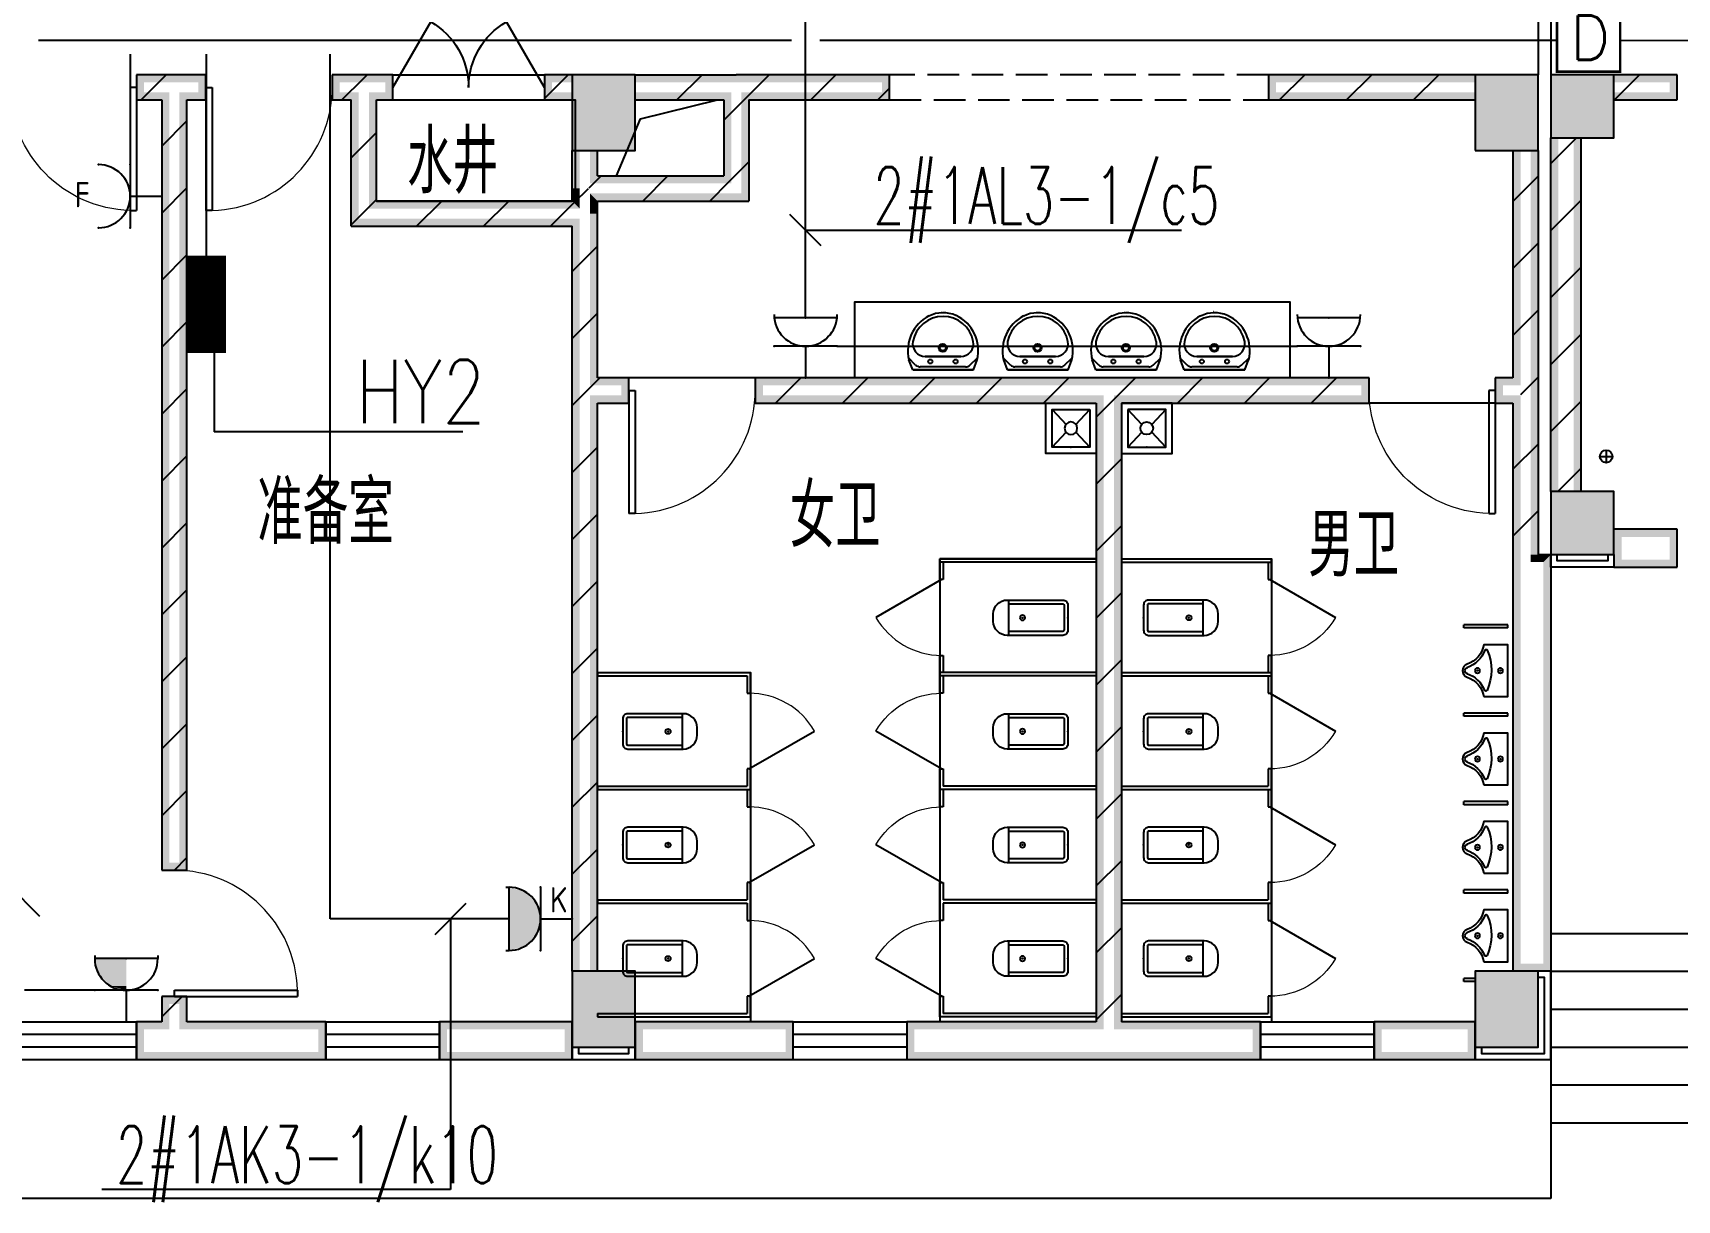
# Model space of a CAD drawing. Extents: x 101023 to 279373, y -114511 to 293844.
# Drawn here: x 169210 to 182230, y 183626 to 192869 of the extents above; entities that cross this region are included whole.
import ezdxf
from ezdxf.enums import TextEntityAlignment as Align

# ---------------------------------------------------------------- set-up
doc = ezdxf.new("R2010")
doc.units = 0
doc.header["$LTSCALE"] = 1000
doc.header["$MEASUREMENT"] = 0
doc.linetypes.add('DASH', pattern=[0.35, 0.25, -0.1])
for name, color, linetype in [('A-DOOR-HOLE', 161, 'Continuous'), ('A-Fixt', 81, 'Continuous'), ('A-WALL-PATT', 252, 'Continuous'), ('BZ', 7, 'Continuous'), ('COLUMN', 2, 'Continuous'), ('DIM-照明', 3, 'Continuous'), ('DOOR_FIRE', 4, 'Continuous'), ('E2-楼梯、坡道', 52, 'Continuous'), ('EQUIP-插座', 3, 'Continuous'), ('EQUIP-消防', 3, 'Continuous'), ('EQUIP-照明', 3, 'Continuous'), ('EQUIP-箱柜', 3, 'Continuous'), ('PUB_HATCH', 8, 'Continuous'), ('PUB_TEXT', 7, 'Continuous'), ('PUB_WALL', 2, 'Continuous'), ('STAIR', 2, 'Continuous'), ('WALL', 2, 'Continuous'), ('WINDOW', 2, 'Continuous'), ('WIRE-照明', 6, 'Continuous'), ('厕卫厨', 252, 'Continuous'), ('厨卫', 252, 'Continuous'), ('排水', 153, 'Continuous'), ('看线', 30, 'Continuous')]:
    doc.layers.add(name, color=color, linetype=linetype)
doc.styles.add('_TEL_ATTDEF', font='gbenor', dxfattribs={"bigfont": 'gbcbig'})
doc.styles.add('_TEL_DIM', font='simplex.shx', dxfattribs={"width": 0.8, "height": 3.5, "bigfont": 'gbcbig.shx'})
doc.styles.get("Standard").update_dxf_attribs({"font": 'simplex.shx', "width": 0.8, "bigfont": 'gbcbig.shx'})
pattern_1 = [(45, (-908016.57, -754752.9), (-265.16515, 265.16515), [])]

# ---------------------------------------------------------------- blocks, each defined once
blk = doc.blocks.new('$equip$00002810')
for p, q in [((0.5, 0.5), (-0.5, 0.5)), ((0, 0.5), (0, 0))]:
    blk.add_line(p, q)
blk.add_arc((0, 1), 0.5, 180, 0)
for p in [(-0.5, 1), (0.5, 1), (-0.5, 0.5), (0.5, 0.5), (0, 0)]:
    blk.add_point(p)
at = {"color": 7, "style": '_TEL_DIM'}
blk.add_attdef('$TEXT$', text='', height=0.4, dxfattribs=at).set_placement((0.023, 1.257), align=Align.MIDDLE_CENTER)
at = {"color": 7, "style": '_TEL_DIM', "flags": 1}
for tag in ['A', 'REMARK']:
    blk.add_attdef(tag, text='', height=0.000025, dxfattribs=at).set_placement((0, 0), align=Align.MIDDLE_CENTER)
blk = doc.blocks.new('$equip$00002755')
for p, q in [((0.5, 0.5), (-0.5, 0.5)), ((-0.5, 0.5), (-0.5, -0.5)), ((0.5, -0.5), (0.5, 0.5)), ((-0.5, -0.5), (0.5, -0.5))]:
    blk.add_line(p, q)
at = {"const_width": 0.04}
blk.add_lwpolyline([(-0.5, 0.5), (0.5, 0.5), (0.5, -0.5), (-0.5, -0.5), (-0.5, 0.5), (0.5, 0.5)], dxfattribs=at)
for p in [(0, 0.5), (-0.5, 0), (0.5, 0), (-0.027, -0.5)]:
    blk.add_point(p)
at = {"color": 7}
blk.add_attdef('$TEXT$', text='', height=0.4, dxfattribs=at).set_placement((0.026, -0.008), align=Align.MIDDLE_CENTER)
at = {"color": 7, "flags": 1}
for tag, height, p in [('A', 0.00002, (0, 0)), ('B', 0.4, (0.755, -0.254))]:
    blk.add_attdef(tag, text='', height=height, dxfattribs=at).set_placement(p, align=Align.MIDDLE_CENTER)
blk = doc.blocks.new('$equip$00001238')
for p, q in [((0.497, 0.95), (-0.497, 0.95)), ((0.5, 0.5), (-0.5, 0.5)), ((0, 0.5), (0, 0))]:
    blk.add_line(p, q)
blk.add_arc((0, 1), 0.5, 180, 0)
for p in [(0, 0.95), (-0.5, 0.5), (0.5, 0.5), (0, 0)]:
    blk.add_point(p)
at = {"flags": 9}
blk.add_attdef('A', (0, 0), '', height=0.00002, dxfattribs=at)
blk = doc.blocks.new('*X151')
at = {"color": 0}
for p, q in [((-250, 32.8), (-82.8, 200)), ((-250, 68.2), (-118.2, 200)), ((-250, 103.6), (-153.6, 200)), ((-250, 138.9), (-188.9, 200)), ((-250, 174.3), (-224.3, 200)), ((-247.5, 0), (-47.5, 200)), ((-212.1, 0), (-12.1, 200)), ((-176.8, 0), (23.2, 200)), ((-141.4, 0), (58.6, 200)), ((-106.1, 0), (93.9, 200)), ((-70.7, 0), (129.3, 200)), ((-35.4, 0), (164.6, 200)), ((0, 0), (200, 200)), ((35.4, 0), (235.4, 200)), ((70.7, 0), (250, 179.3)), ((106.1, 0), (250, 143.9)), ((141.4, 0), (250, 108.6)), ((176.8, 0), (250, 73.2)), ((212.1, 0), (250, 37.9)), ((247.5, 0), (250, 2.5))]:
    blk.add_line(p, q, dxfattribs=at)
blk = doc.blocks.new('$equip$00002943')
for p, q in [((-0.75, 0.6), (-0.75, 0)), ((0.75, 0.6), (-0.75, 0.6)), ((0.75, 0), (0.75, 0.6)), ((-0.75, 0), (0.75, 0))]:
    blk.add_line(p, q)
for points, const_width in [([(-0.75, 0.3), (0.75, 0.3)], 0.6), ([(-0.75, 0.6), (-0.75, 0), (0.75, 0), (0.75, 0.6), (-0.75, 0.6), (-0.75, 0)], 0.04)]:
    blk.add_lwpolyline(points, dxfattribs=dict(const_width=const_width))
for p in [(0, 0.6), (-0.75, 0.3), (0.75, 0.3), (0, 0)]:
    blk.add_point(p)
at = {"xscale": 0.00300000000061118, "yscale": 0.00300000000061118, "zscale": 0.00300000000061118}
blk.add_blockref('*X151', (0, 0), dxfattribs=at)
at = {"color": 7, "style": '_TEL_DIM', "flags": 1}
for tag in ['A', 'REMARK']:
    blk.add_attdef(tag, text='', height=0.00002, dxfattribs=at).set_placement((0, 0), align=Align.MIDDLE_CENTER)
blk = doc.blocks.new('$equip$00001764')
for p, q in [((-0.5, 1.05), (-0.5, 1)), ((0.5, 1.05), (0.5, 1)), ((-0.5, 1), (0.5, 1)), ((0.5, 0.5), (-0.5, 0.5)), ((0, 0.5), (0, 0))]:
    blk.add_line(p, q)
blk.add_arc((0, 1), 0.5, 180, 0)
for p in [(-0.5, 0.5), (0.5, 0.5), (0, 0)]:
    blk.add_point(p)
for points in [[(0.433, 0.75), (-0.433, 0.75), (0.5, 1), (-0.5, 1)], [(0.25, 0.567), (-0.25, 0.567), (0.433, 0.75), (-0.433, 0.75)], [(0, 0.5), (0, 0.5), (0.25, 0.567), (-0.25, 0.567)]]:
    blk.add_solid(points)
at = {"color": 7, "style": '_TEL_DIM'}
blk.add_attdef('$TEXT$', text='', height=0.4, dxfattribs=at).set_placement((0.303, 0.211), align=Align.MIDDLE_CENTER)
at = {"color": 7, "style": '_TEL_DIM', "flags": 1}
blk.add_attdef('A', text='', height=0.00002, dxfattribs=at).set_placement((0, 0), align=Align.MIDDLE_CENTER)
blk = doc.blocks.new('$equip$00001239')
for p, q in [((-0.5, 1.05), (-0.5, 1)), ((0.5, 1.05), (0.5, 1)), ((0.5, 1), (-0.5, 1)), ((0.5, 0.5), (-0.5, 0.5)), ((0, 0.5), (0, 0))]:
    blk.add_line(p, q)
blk.add_arc((0, 1), 0.5, 180, 0)
for points in [[(0, 0.75), (-0.433, 0.75), (0, 1), (-0.5, 1)], [(0, 0.567), (-0.25, 0.567), (0, 0.75), (-0.433, 0.75)], [(0, 0.5), (0, 0.5), (0, 0.567), (-0.25, 0.567)]]:
    blk.add_solid(points)
at = {"layer": 'EQUIP-照明'}
for p in [(0, 1), (-0.5, 0.5), (0.5, 0.5), (0, 0)]:
    blk.add_point(p, dxfattribs=at)
at = {"layer": 'EQUIP-照明', "flags": 9}
blk.add_attdef('A', (0, 0), '', height=0.00002, dxfattribs=at)
blk = doc.blocks.new('ng')
at = {"layer": '排水'}
for p, q in [((345991, 781358), (346091, 781358)), ((346041, 781408), (346041, 781308))]:
    blk.add_line(p, q, dxfattribs=at)
blk.add_circle((346041, 781358), 50, dxfattribs=at)
blk = doc.blocks.new('$TCHSYS$APDOOR2D')
blk.add_line((0.5, 0), (0, 0.866))
at = {"lineweight": 13}
blk.add_arc((0.5, 0), 1, 120, 180, dxfattribs=at)
blk = doc.blocks.new('$lvtry$00000202')
at = {"color": 0}
for p, q in [((-110, -40, 0), (-110, -470, 0)), ((100, -30, 0), (-100, -30, 0)), ((110, -470, 0), (110, -40, 0)), ((140, -470, 0), (-140, -470, 0))]:
    blk.add_line(p, q, dxfattribs=at)
at = {"color": 0, "elevation": 0}
blk.add_lwpolyline([(140, -40, 0.414214), (100, 0), (-100, 0, 0.414214), (-140, -40), (-140, -480, 0.414214), (-30, -590), (30, -590, 0.414214), (140, -480)], format="xyb", close=True, dxfattribs=at)
at = {"color": 0}
blk.add_circle((0, -359, 0), 20, dxfattribs=at)
for centre, start, end in [((-100, -40, 0), 90, 180), ((100, -40, 0), 0, 90)]:
    blk.add_arc(centre, 10, start, end, dxfattribs=at)
for p in [(0, 0, 0), (0, -359, 0)]:
    blk.add_point(p, dxfattribs=at)
blk = doc.blocks.new('_E6')
for p, q in [((240, 0), (-240, 0)), ((-237, 0), (239, 0)), ((240, 0), (270, -79)), ((-213, -36), (-271, -91)), ((-240, 0), (-270, -79)), ((-179, -23), (181, -23)), ((141, -105), (-141, -105)), ((-141, -105), (141, -105)), ((217, -37), (274, -95))]:
    blk.add_line(p, q)
for centre, radius in [((-99, -65), 16.3), ((101, -65), 16.3), ((2, -172), 31.6), ((2, -172), 23)]:
    blk.add_circle(centre, radius)
for centre, radius, start, end in [((28, -152), 307, 166.1751, 244.7296), ((-141, -205), 100, 90, 190.5602), ((-179, -73), 50, 90, 133.181), ((-28, -152), 307, 297.0639, 13.8249), ((141, -205), 100, 349.4398, 90), ((181, -73), 50, 44.5607, 90), ((0, -179), 243, 190.5602, 349.4398), ((0, -201), 250, 245.8071, 296.4628), ((28, -152), 307, 266.589, 266.5936)]:
    blk.add_arc(centre, radius, start, end)
at = {"width": 0.8, "flags": 9}
for tag in ['XSIZE', 'YSIZE']:
    blk.add_attdef(tag, (0, 0), '', height=0.5, dxfattribs=at)
blk = doc.blocks.new('$lvtry$00000191')
for p, q in [((-150, -150), (-39, -269)), ((39, -269), (150, -150)), ((-150, -450), (-39, -331)), ((39, -331), (150, -450))]:
    blk.add_line(p, q)
for points in [[(200, -500), (200, -100), (-200, -100), (-200, -500)], [(150, -450), (150, -150), (-150, -150), (-150, -450)]]:
    blk.add_lwpolyline(points, close=True)
blk.add_circle((0, -300), 50)
blk.add_point((0, -150))
blk = doc.blocks.new('$WINLIB2D$00000001')
at = {"color": 0}
for points in [[(-0.5, 0.5), (-0.5, -0.5)], [(-0.5, 0.5), (0.5, 0.5)], [(0.5, -0.5), (0.5, 0.5)], [(0.5, 0.1667), (-0.5, 0.1667)], [(0.5, -0.1667), (-0.5, -0.1667)], [(-0.5, -0.5), (0.5, -0.5)]]:
    blk.add_lwpolyline(points, dxfattribs=at)
blk = doc.blocks.new('$DorLib2D$00000001')
for p, q in [((0.45, 0.975), (0.5, 0.975)), ((0.45, 0), (0.45, 0.975)), ((0.5, 0), (0.5, 0.975)), ((0.5, 0), (0.45, 0))]:
    blk.add_line(p, q)
at = {"lineweight": 13}
blk.add_arc((0.475, 0), 0.975, 91.4693, 180, dxfattribs=at)
blk = doc.blocks.new('$lvtry$00000222')
at = {"color": 0, "elevation": 0}
blk.add_lwpolyline([(-205, -191), (-205, 0), (205, 0), (205, -191, 0.268068), (51, -323, -0.317765), (0, -360, -0.317765), (-51, -323, 0.268068)], format="xyb", close=True, dxfattribs=at)
at = {"color": 0}
for centre in [(0, -60, 0), (0, -242, 0)]:
    blk.add_circle(centre, 20, dxfattribs=at)
for centre, radius, start, end in [((-152, -175, 0), 10, 114.1084, 248.1394), ((5, -526, 0), 395, 66.6675, 114.1084), ((-243, -401, 0), 233, 19.2639, 68.1394), ((243, -401, 0), 233, 110.4941, 160.7361), ((158, -173, 0), 10, 290.4941, 66.6675), ((0, -316, 0), 24, 199.2639, 269.4998), ((0, -316, 0), 24, 270.5002, 340.7361)]:
    blk.add_arc(centre, radius, start, end, dxfattribs=at)
for p in [(0, -60, 0), (0, -242, 0)]:
    blk.add_point(p, dxfattribs=at)
blk = doc.blocks.new('$DorLib2D$00000231')
at = {"color": 0}
for p, q in [((-0.5, 0), (-0.25, 0.433)), ((0.5, 0), (0.25, 0.433))]:
    blk.add_line(p, q, dxfattribs=at)
for centre, start, end in [((-0.5, 0), 0, 60), ((0.5, 0), 120, 180)]:
    blk.add_arc(centre, 0.5, start, end, dxfattribs=at)
blk = doc.blocks.new('_FZH')
blk.add_lwpolyline([(-0.5, -0.5), (0.5, -0.5), (0.5, 0.5), (-0.5, 0.5)], close=True)
at = {"layer": 'PUB_HATCH'}
blk.add_solid([(-0.5, -0.5), (0.5, -0.5), (-0.5, 0.5), (0.5, 0.5)], dxfattribs=at)
blk = doc.blocks.new('A$C40CE5D7B')
at = {"layer": 'A-WALL-PATT'}
h = blk.add_hatch(dxfattribs=at)
h.set_pattern_fill('普通砖', color=256, scale=150, style=0)
h.set_pattern_definition(pattern_1)
h.paths.add_polyline_path([(54000, 25737), (54000, 25870), (53700, 25870), (53700, 25670), (53900, 25670), (53960, 25730)])
h = blk.add_hatch(dxfattribs=at)
h.set_pattern_fill('普通砖', color=256, scale=150, style=0)
h.set_pattern_definition(pattern_1)
h.paths.add_polyline_path([(55500, 25737), (55500, 25870), (55250, 25870), (55250, 25670), (55400, 25670), (55460, 25730)])
h = blk.add_hatch(dxfattribs=at)
h.set_pattern_fill('普通砖', color=256, scale=150, style=0)
h.set_pattern_definition(pattern_1)
h.paths.add_polyline_path([(55540, 25730), (55600, 25670), (55730, 25670), (55730, 25870), (55500, 25870), (55500, 25737)])
h = blk.add_hatch(dxfattribs=at)
h.set_pattern_fill('普通砖', color=256, scale=150, style=0)
h.set_pattern_definition(pattern_1)
h.paths.add_polyline_path([(57150, 25670), (57150, 25870), (56930, 25870), (56930, 25670)])
h = blk.add_hatch(dxfattribs=at)
h.set_pattern_fill('普通砖', color=256, scale=150, style=0)
h.set_pattern_definition(pattern_1)
h.paths.add_polyline_path([(57650, 25870), (57650, 25670), (58350, 25670), (58410, 25730), (58450, 25737), (58450, 25870)])
h = blk.add_hatch(dxfattribs=at)
h.set_pattern_fill('普通砖', color=256, scale=150, style=0)
h.set_pattern_definition(pattern_1)
h.paths.add_polyline_path([(58490, 25730), (58550, 25670), (59664, 25670), (59664, 25870), (58450, 25870), (58450, 25737)])
h = blk.add_hatch(dxfattribs=at)
h.set_pattern_fill('普通砖', color=256, scale=150, style=0)
h.set_pattern_definition(pattern_1)
h.paths.add_polyline_path([(64300, 25670), (64300, 25870), (62664, 25870), (62664, 25670)])
h = blk.add_hatch(dxfattribs=at)
h.set_pattern_fill('普通砖', color=256, scale=150, style=0)
h.set_pattern_definition(pattern_1)
h.paths.add_polyline_path([(65400, 25870), (65400, 25670), (65900, 25670), (65900, 25870)])
h = blk.add_hatch(dxfattribs=at)
h.set_pattern_fill('普通砖', color=256, scale=150, style=0)
h.set_pattern_definition(pattern_1)
h.paths.add_polyline_path([(53960, 25730), (53900, 25670), (53900, 19570), (54100, 19570), (54100, 25670), (54040, 25730), (54000, 25737)])
h = blk.add_hatch(dxfattribs=at)
h.set_pattern_fill('普通砖', color=256, scale=150, style=0)
h.set_pattern_definition(pattern_1)
h.paths.add_polyline_path([(55400, 24670), (55600, 24870), (55600, 25670), (55540, 25730), (55500, 25737), (55460, 25730), (55400, 25670)])
h = blk.add_hatch(dxfattribs=at)
h.set_pattern_fill('普通砖', color=256, scale=150, style=0)
h.set_pattern_definition(pattern_1)
h.paths.add_polyline_path([(58450, 25737), (58410, 25730), (58350, 25670), (58350, 25070), (58550, 24870), (58550, 25670), (58490, 25730)])
h = blk.add_hatch(dxfattribs=at)
h.set_pattern_fill('普通砖', color=256, scale=150, style=0)
h.set_pattern_definition(pattern_1)
h.paths.add_polyline_path([(64800, 25270), (64600, 25270), (64600, 23470), (64660, 23410), (64667, 23370), (64800, 23370)])
h = blk.add_hatch(dxfattribs=at)
h.set_pattern_fill('普通砖', color=256, scale=150, style=0)
h.set_pattern_definition(pattern_1)
h.paths.add_polyline_path([(65140, 25370), (64900, 25370), (64900, 22570), (65140, 22570)])
h = blk.add_hatch(dxfattribs=at)
h.set_pattern_fill('普通砖', color=256, scale=150, style=0)
h.set_pattern_definition(pattern_1)
h.paths.add_polyline_path([(57283, 24970), (57290, 24930), (57350, 24870), (58550, 24870), (58350, 25070), (57350, 25070), (57290, 25010)])
h = blk.add_hatch(dxfattribs=at)
h.set_pattern_fill('普通砖', color=256, scale=150, style=0)
h.set_pattern_definition(pattern_1)
h.paths.add_polyline_path([(55600, 24870), (55400, 24670), (57150, 24670), (57210, 24730), (57217, 24770), (57210, 24810), (57150, 24870)])
h = blk.add_hatch(dxfattribs=at)
h.set_pattern_fill('普通砖', color=256, scale=150, style=0)
h.set_pattern_definition(pattern_1)
h.paths.add_polyline_path([(57217, 24770), (57350, 24770), (57350, 24870), (57290, 24930), (57283, 24970), (57150, 24970), (57150, 24870), (57210, 24810)])
h = blk.add_hatch(dxfattribs=at)
h.set_pattern_fill('普通砖', color=256, scale=150, style=0)
h.set_pattern_definition(pattern_1)
h.paths.add_polyline_path([(57283, 23370), (57290, 23410), (57350, 23470), (57350, 24770), (57217, 24770), (57210, 24730), (57150, 24670), (57150, 23370)])
h = blk.add_hatch(dxfattribs=at)
h.set_pattern_fill('普通砖', color=256, scale=150, style=0)
h.set_pattern_definition(pattern_1)
h.paths.add_polyline_path([(57290, 23330), (57350, 23270), (57600, 23270), (57600, 23470), (57350, 23470), (57290, 23410), (57283, 23370)])
h = blk.add_hatch(dxfattribs=at)
h.set_pattern_fill('普通砖', color=256, scale=150, style=0)
h.set_pattern_definition(pattern_1)
h.paths.add_polyline_path([(61400, 23337), (61400, 23470), (58600, 23470), (58600, 23270), (61300, 23270), (61360, 23330)])
h = blk.add_hatch(dxfattribs=at)
h.set_pattern_fill('普通砖', color=256, scale=150, style=0)
h.set_pattern_definition(pattern_1)
h.paths.add_polyline_path([(61440, 23330), (61500, 23270), (63460, 23270), (63460, 23470), (61400, 23470), (61400, 23337)])
h = blk.add_hatch(dxfattribs=at)
h.set_pattern_fill('普通砖', color=256, scale=150, style=0)
h.set_pattern_definition(pattern_1)
h.paths.add_polyline_path([(57150, 18770), (57350, 18770), (57350, 23270), (57290, 23330), (57283, 23370), (57150, 23370)])
h = blk.add_hatch(dxfattribs=at)
h.set_pattern_fill('普通砖', color=256, scale=150, style=0)
h.set_pattern_definition(pattern_1)
h.paths.add_polyline_path([(61400, 23337), (61360, 23330), (61300, 23270), (61300, 18370), (61400, 18270), (61500, 18370), (61500, 23270), (61440, 23330)])
h = blk.add_hatch(dxfattribs=at)
h.set_pattern_fill('普通砖', color=256, scale=150, style=0)
h.set_pattern_definition(pattern_1)
h.paths.add_polyline_path([(64667, 23370), (64660, 23330), (64600, 23270), (64600, 22070), (64800, 22070), (64800, 23370)])
h = blk.add_hatch(dxfattribs=at)
h.set_pattern_fill('普通砖', color=256, scale=150, style=0)
h.set_pattern_definition(pattern_1)
h.paths.add_polyline_path([(54000, 18270), (54100, 18370), (54100, 18570), (53900, 18570), (53900, 18370)])
at = {"layer": 'PUB_WALL'}
for points in [[(54000, 25870), (53700, 25870), (53760, 25810), (54000, 25810)], [(53700, 25870), (53700, 25670), (53760, 25730), (53760, 25810)], [(54250, 25870), (54000, 25870), (54000, 25810), (54190, 25810)], [(54250, 25670), (54250, 25870), (54190, 25810), (54190, 25730)], [(55500, 25870), (55250, 25870), (55310, 25810), (55500, 25810)], [(55250, 25870), (55250, 25670), (55310, 25730), (55310, 25810)], [(55730, 25870), (55500, 25870), (55500, 25810), (55670, 25810)], [(55730, 25670), (55730, 25870), (55670, 25810), (55670, 25730)], [(57150, 25810), (57150, 25870), (56930, 25870), (56990, 25810)], [(56930, 25870), (56930, 25670), (56990, 25730), (56990, 25810)], [(57650, 25870), (57150, 25870), (57210, 25810), (57590, 25810)], [(57150, 25870), (57150, 25270), (57210, 25330), (57210, 25810)], [(57650, 25270), (57650, 25870), (57590, 25810), (57590, 25330)], [(57650, 25870), (57650, 25810), (58450, 25810), (58450, 25870)], [(59664, 25870), (58450, 25870), (58450, 25810), (59604, 25810)], [(59664, 25670), (59664, 25870), (59604, 25810), (59604, 25730)], [(64300, 25810), (64300, 25870), (62664, 25870), (62724, 25810)], [(62664, 25870), (62664, 25670), (62724, 25730), (62724, 25810)], [(64800, 25870), (64300, 25870), (64360, 25810), (64740, 25810)], [(64300, 25870), (64300, 25270), (64360, 25330), (64360, 25810)], [(64800, 25270), (64800, 25870), (64740, 25810), (64740, 25330)], [(65400, 25870), (64900, 25870), (64960, 25810), (65340, 25810)], [(64900, 25870), (64900, 25370), (64960, 25430), (64960, 25810)], [(65400, 25370), (65400, 25870), (65340, 25810), (65340, 25430)], [(65400, 25870), (65400, 25810), (65840, 25810), (65900, 25870)], [(65900, 25670), (65900, 25870), (65840, 25810), (65840, 25730)], [(53700, 25670), (53900, 25670), (53960, 25730), (53760, 25730)], [(53900, 25670), (53900, 19570), (53960, 19630), (53960, 25730)], [(54100, 19570), (54100, 25670), (54040, 25730), (54040, 19630)], [(54100, 25670), (54250, 25670), (54190, 25730), (54040, 25730)], [(55250, 25670), (55400, 25670), (55460, 25730), (55310, 25730)], [(55400, 24670), (55400, 25670), (55460, 25730), (55460, 24730)], [(55600, 24870), (55600, 25670), (55540, 25730), (55540, 24810)], [(55600, 25670), (55730, 25670), (55670, 25730), (55540, 25730)], [(57150, 25670), (57150, 25730), (56990, 25730), (56930, 25670)], [(57650, 25730), (57650, 25670), (58350, 25670), (58410, 25730)], [(58350, 25670), (58350, 25070), (58410, 25010), (58410, 25730)], [(58550, 25670), (58550, 24870), (58490, 24930), (58490, 25730)], [(58550, 25670), (59664, 25670), (59604, 25730), (58490, 25730)], [(64300, 25670), (64300, 25730), (62724, 25730), (62664, 25670)], [(65400, 25730), (65400, 25670), (65900, 25670), (65840, 25730)], [(64900, 25370), (65400, 25370), (65340, 25430), (64960, 25430)], [(57150, 25270), (57650, 25270), (57590, 25330), (57210, 25330)], [(57210, 25270), (57150, 25270), (57150, 24970), (57210, 24970)], [(57350, 25270), (57290, 25270), (57290, 25010), (57350, 25070)], [(64300, 25270), (64800, 25270), (64740, 25330), (64360, 25330)], [(64660, 25270), (64600, 25270), (64600, 23470), (64660, 23410)], [(64800, 25270), (64740, 25270), (64740, 23370), (64800, 23370)], [(64960, 25370), (64900, 25370), (64900, 22570), (64960, 22570)], [(65140, 25370), (65080, 25370), (65080, 22570), (65140, 22570)], [(57350, 25070), (58350, 25070), (58410, 25010), (57290, 25010)], [(55600, 24870), (57150, 24870), (57210, 24810), (55540, 24810)], [(57150, 24870), (57150, 24970), (57210, 24970), (57210, 24810)], [(57350, 24770), (57350, 24870), (57290, 24930), (57290, 24770)], [(57350, 24870), (58550, 24870), (58490, 24930), (57290, 24930)], [(57350, 23470), (57350, 24770), (57290, 24770), (57290, 23410)], [(55400, 24670), (57150, 24670), (57210, 24730), (55460, 24730)], [(57150, 23370), (57150, 24670), (57210, 24730), (57210, 23370)], [(57600, 23470), (57350, 23470), (57290, 23410), (57540, 23410)], [(57600, 23270), (57600, 23470), (57540, 23410), (57540, 23330)], [(61400, 23470), (58600, 23470), (58660, 23410), (61400, 23410)], [(58600, 23470), (58600, 23270), (58660, 23330), (58660, 23410)], [(63460, 23470), (61400, 23470), (61400, 23410), (63400, 23410)], [(63460, 23270), (63460, 23470), (63400, 23410), (63400, 23330)], [(64600, 23470), (64460, 23470), (64520, 23410), (64660, 23410)], [(64460, 23470), (64460, 23270), (64520, 23330), (64520, 23410)], [(57150, 18770), (57210, 18770), (57210, 23370), (57150, 23370)], [(57290, 18770), (57350, 18770), (57350, 23270), (57290, 23330)], [(57350, 23270), (57600, 23270), (57540, 23330), (57290, 23330)], [(58600, 23270), (61300, 23270), (61360, 23330), (58660, 23330)], [(61300, 23270), (61300, 18370), (61360, 18310), (61360, 23330)], [(61500, 23270), (61500, 18370), (61440, 18310), (61440, 23330)], [(61500, 23270), (63460, 23270), (63400, 23330), (61440, 23330)], [(64460, 23270), (64600, 23270), (64660, 23330), (64520, 23330)], [(64600, 23270), (64600, 22070), (64660, 22070), (64660, 23330)], [(64800, 23370), (64800, 22070), (64740, 22070), (64740, 23370)], [(65400, 22570), (64900, 22570), (64960, 22510), (65340, 22510)], [(64900, 22570), (64900, 22070), (64960, 22130), (64960, 22510)], [(65400, 22070), (65400, 22570), (65340, 22510), (65340, 22130)], [(65900, 22270), (65400, 22270), (65460, 22210), (65840, 22210)], [(65400, 22270), (65400, 21970), (65460, 22030), (65460, 22210)], [(65900, 21970), (65900, 22270), (65840, 22210), (65840, 22030)], [(64600, 22070), (64600, 18770), (64660, 18770), (64660, 22070)], [(64740, 22070), (64740, 22010), (64840, 22010), (64900, 22070)], [(64900, 22070), (64840, 22010), (64840, 18770), (64900, 18770)], [(64900, 22070), (65400, 22070), (65340, 22130), (64960, 22130)], [(65400, 21970), (65900, 21970), (65840, 22030), (65460, 22030)], [(53900, 19570), (54100, 19570), (54040, 19630), (53960, 19630)], [(57650, 18770), (57150, 18770), (57210, 18710), (57590, 18710)], [(57150, 18770), (57150, 18170), (57210, 18230), (57210, 18710)], [(57650, 18170), (57650, 18770), (57590, 18710), (57590, 18230)], [(64800, 18770), (64300, 18770), (64360, 18710), (64740, 18710)], [(64300, 18770), (64300, 18170), (64360, 18230), (64360, 18710)], [(64900, 18770), (64900, 18830), (64600, 18830), (64600, 18770)], [(64800, 18170), (64800, 18770), (64740, 18710), (64740, 18230)], [(54100, 18570), (53900, 18570), (53960, 18510), (54040, 18510)], [(53900, 18570), (53900, 18370), (53960, 18310), (53960, 18510)], [(54100, 18370), (54100, 18570), (54040, 18510), (54040, 18310)], [(53900, 18370), (53700, 18370), (53760, 18310), (53960, 18310)], [(53700, 18370), (53700, 18070), (53760, 18130), (53760, 18310)], [(55200, 18370), (54100, 18370), (54040, 18310), (55140, 18310)], [(55200, 18070), (55200, 18370), (55140, 18310), (55140, 18130)], [(57150, 18370), (56100, 18370), (56160, 18310), (57090, 18310)], [(56100, 18370), (56100, 18070), (56160, 18130), (56160, 18310)], [(57150, 18070), (57150, 18370), (57090, 18310), (57090, 18130)], [(58900, 18370), (57650, 18370), (57710, 18310), (58840, 18310)], [(57650, 18370), (57650, 18070), (57710, 18130), (57710, 18310)], [(58900, 18070), (58900, 18370), (58840, 18310), (58840, 18130)], [(61300, 18370), (59800, 18370), (59860, 18310), (61360, 18310)], [(59800, 18370), (59800, 18070), (59860, 18130), (59860, 18310)], [(62600, 18370), (61500, 18370), (61440, 18310), (62540, 18310)], [(62600, 18070), (62600, 18370), (62540, 18310), (62540, 18130)], [(64300, 18370), (63500, 18370), (63560, 18310), (64240, 18310)], [(63500, 18370), (63500, 18070), (63560, 18130), (63560, 18310)], [(64300, 18070), (64300, 18370), (64240, 18310), (64240, 18130)], [(57150, 18170), (57650, 18170), (57590, 18230), (57210, 18230)], [(64300, 18170), (64800, 18170), (64740, 18230), (64360, 18230)], [(53700, 18070), (54000, 18070), (54000, 18130), (53760, 18130)], [(54000, 18070), (55200, 18070), (55140, 18130), (54000, 18130)], [(56100, 18070), (57150, 18070), (57090, 18130), (56160, 18130)], [(57650, 18070), (58900, 18070), (58840, 18130), (57710, 18130)], [(59800, 18070), (61400, 18070), (61400, 18130), (59860, 18130)], [(61400, 18070), (62600, 18070), (62540, 18130), (61400, 18130)], [(63500, 18070), (64300, 18070), (64240, 18130), (63560, 18130)]]:
    blk.add_hatch(color=256, dxfattribs=at).paths.add_polyline_path(points)
blk.add_lwpolyline([(55600, 25670), (57175, 25670), (57175, 24870), (55600, 24870)], close=True)
for points in [[(57500, 25070), (57691, 25520), (58300, 25670)], [(60065, 18370), (60065, 22035), (61300, 22035)], [(61500, 22035), (62687, 22035), (62687, 18370)], [(65400, 22070), (65400, 21970), (64900, 21970), (64900, 22070)], [(65350, 22070), (65350, 22020), (64950, 22020), (64950, 22070)], [(57350, 21135), (58562, 21135), (58562, 18370)], [(64300, 18170), (64300, 18070), (64900, 18070), (64900, 18770), (64800, 18770)], [(64350, 18170), (64350, 18120), (64850, 18120), (64850, 18720), (64800, 18720)], [(57150, 18170), (57150, 18070), (57650, 18070), (57650, 18170)], [(57200, 18170), (57200, 18120), (57600, 18120), (57600, 18170)]]:
    blk.add_lwpolyline(points)
at = {"layer": 'A-DOOR-HOLE', "linetype": 'DASH'}
for p, q in [((62664, 25870), (59664, 25870)), ((59664, 25670), (62664, 25670))]:
    blk.add_line(p, q, dxfattribs=at)
at = {"layer": 'DOOR_FIRE'}
for p, q in [((55730, 25870), (56930, 25870)), ((55730, 25670), (56930, 25670))]:
    blk.add_line(p, q, dxfattribs=at)
at = {"layer": 'E2-楼梯、坡道'}
for points in [[(64900, 22070), (64900, 18170), (72700, 18170), (72700, 20170)], [(64900, 19070), (72700, 19070)], [(64900, 18770), (72700, 18770)], [(64900, 18470), (72700, 18470)], [(64900, 18170), (64900, 17870), (72700, 17870), (72700, 18170)], [(64900, 18170), (72700, 18170)], [(64900, 17870), (64900, 17570), (72700, 17570), (72700, 17870)]]:
    blk.add_lwpolyline(points, dxfattribs=at)
at = {"layer": 'WALL'}
for p, q in [((54000, 25870), (53700, 25870)), ((53700, 25870), (53700, 25670)), ((54250, 25870), (54000, 25870)), ((54250, 25670), (54250, 25870)), ((55500, 25870), (55250, 25870)), ((55250, 25870), (55250, 25670)), ((55730, 25870), (55500, 25870)), ((55730, 25670), (55730, 25870)), ((57150, 25870), (56930, 25870)), ((56930, 25870), (56930, 25670)), ((57650, 25870), (58450, 25870)), ((59664, 25870), (58450, 25870)), ((59664, 25670), (59664, 25870)), ((64300, 25870), (62664, 25870)), ((62664, 25870), (62664, 25670)), ((65900, 25870), (65400, 25870)), ((65900, 25670), (65900, 25870)), ((53700, 25670), (53900, 25670)), ((53900, 25670), (53900, 19570)), ((54100, 19570), (54100, 25670)), ((54100, 25670), (54250, 25670)), ((55250, 25670), (55400, 25670)), ((55400, 24670), (55400, 25670)), ((55600, 24870), (55600, 25670)), ((55600, 25670), (55730, 25670)), ((56930, 25670), (57150, 25670)), ((57650, 25670), (58350, 25670)), ((58350, 25670), (58350, 25070)), ((58550, 25670), (58550, 24870)), ((58550, 25670), (59664, 25670)), ((62664, 25670), (64300, 25670)), ((65400, 25670), (65900, 25670)), ((57150, 24970), (57150, 25270)), ((57350, 25070), (57350, 25270)), ((64600, 25270), (64600, 23470)), ((64800, 25270), (64800, 23370)), ((64900, 22570), (64900, 25370)), ((65140, 22570), (65140, 25370)), ((57350, 25070), (58350, 25070)), ((55600, 24870), (57150, 24870)), ((57150, 24870), (57150, 24970)), ((57350, 24770), (57350, 24870)), ((57350, 24870), (58550, 24870)), ((57350, 23470), (57350, 24770)), ((55400, 24670), (57150, 24670)), ((57150, 23370), (57150, 24670)), ((57600, 23470), (57350, 23470)), ((57600, 23270), (57600, 23470)), ((61400, 23470), (58600, 23470)), ((58600, 23470), (58600, 23270)), ((63460, 23470), (61400, 23470)), ((63460, 23270), (63460, 23470)), ((64600, 23470), (64460, 23470)), ((64460, 23470), (64460, 23270)), ((57150, 18770), (57150, 23370)), ((64800, 23370), (64800, 22070)), ((57350, 18770), (57350, 23270)), ((57350, 23270), (57600, 23270)), ((58600, 23270), (61300, 23270)), ((61300, 23270), (61300, 18370)), ((61500, 23270), (61500, 18370)), ((61500, 23270), (63460, 23270)), ((64460, 23270), (64600, 23270)), ((64600, 23270), (64600, 22070)), ((65900, 22270), (65400, 22270)), ((65900, 21970), (65900, 22270)), ((64600, 22070), (64600, 18770)), ((64800, 22070), (64900, 22070)), ((64900, 22070), (64900, 18770)), ((65400, 22070), (65400, 21970)), ((65400, 21970), (65900, 21970)), ((64560, 21514), (64210, 21514)), ((64210, 21489), (64210, 21514)), ((64560, 21489), (64210, 21489)), ((64560, 21489), (64560, 21514)), ((64560, 20814), (64210, 20814)), ((64210, 20789), (64210, 20814)), ((64560, 20789), (64210, 20789)), ((64560, 20789), (64560, 20814)), ((64560, 20114), (64210, 20114)), ((64210, 20089), (64210, 20114)), ((64560, 20089), (64210, 20089)), ((64560, 20089), (64560, 20114)), ((53900, 19570), (54100, 19570)), ((64560, 19414), (64210, 19414)), ((64210, 19389), (64210, 19414)), ((64560, 19389), (64560, 19414)), ((64560, 19389), (64210, 19389)), ((64900, 18770), (64800, 18770)), ((64300, 18714), (64210, 18714)), ((64210, 18689), (64210, 18714)), ((64300, 18689), (64210, 18689)), ((54100, 18570), (53900, 18570)), ((53900, 18570), (53900, 18370)), ((54100, 18370), (54100, 18570)), ((53900, 18370), (53700, 18370)), ((53700, 18370), (53700, 18070)), ((55200, 18370), (54100, 18370)), ((55200, 18070), (55200, 18370)), ((57150, 18370), (56100, 18370)), ((56100, 18370), (56100, 18070)), ((57150, 18070), (57150, 18370)), ((58900, 18370), (57650, 18370)), ((57650, 18370), (57650, 18070)), ((58900, 18070), (58900, 18370)), ((61300, 18370), (59800, 18370)), ((59800, 18370), (59800, 18070)), ((62600, 18370), (61500, 18370)), ((62600, 18070), (62600, 18370)), ((64300, 18370), (63500, 18370)), ((63500, 18370), (63500, 18070)), ((64300, 18070), (64300, 18370)), ((53700, 18070), (54000, 18070)), ((54000, 18070), (55200, 18070)), ((56100, 18070), (57150, 18070)), ((57650, 18070), (58900, 18070)), ((59800, 18070), (61400, 18070)), ((61400, 18070), (62600, 18070)), ((63500, 18070), (64300, 18070))]:
    blk.add_line(p, q, dxfattribs=at)
at = {"layer": 'WINDOW'}
for p, q in [((58600, 23470), (57600, 23470)), ((64460, 23270), (63460, 23270))]:
    blk.add_line(p, q, dxfattribs=at)
at = {"layer": '厕卫厨'}
blk.add_lwpolyline([(62835, 23470), (62835, 24070), (59385, 24070), (59385, 23470)], dxfattribs=at)
at = {"layer": '厨卫'}
for p, q in [((60062, 21872), (60062, 22035)), ((61300, 22035), (60062, 22035)), ((61300, 22010), (60062, 22010)), ((61300, 22035), (60087, 22035)), ((60087, 22010), (60087, 21872)), ((61300, 22010), (60087, 22010)), ((61300, 22035), (61300, 22010)), ((61300, 22035), (61300, 22010)), ((61500, 22035), (61500, 22010)), ((61500, 22035), (62687, 22035)), ((61500, 22035), (61500, 22010)), ((61500, 22035), (62662, 22035)), ((61500, 22010), (62662, 22010)), ((61500, 22010), (62687, 22010)), ((62662, 22010), (62662, 21872)), ((62687, 21872), (62687, 22035)), ((60087, 21872), (60062, 21872)), ((62662, 21872), (62687, 21872)), ((60062, 21272), (60087, 21272)), ((60062, 21110), (60062, 21272)), ((60087, 21272), (60087, 21135)), ((62662, 21272), (62662, 21135)), ((62687, 21272), (62662, 21272)), ((62687, 21110), (62687, 21272)), ((57350, 21135), (57350, 21110)), ((57350, 21135), (58562, 21135)), ((57350, 21110), (58537, 21110)), ((58537, 21110), (58537, 20972)), ((58562, 20972), (58562, 21135)), ((61300, 21135), (60062, 21135)), ((60062, 20972), (60062, 21135)), ((61300, 21135), (60062, 21135)), ((61300, 21110), (60062, 21110)), ((61300, 21110), (60062, 21110)), ((61300, 21135), (60087, 21135)), ((61300, 21135), (60087, 21135)), ((61300, 21110), (60087, 21110)), ((60087, 21110), (60087, 20972)), ((61300, 21110), (60087, 21110)), ((61300, 21135), (61300, 21110)), ((61300, 21135), (61300, 21110)), ((61300, 21135), (61300, 21110)), ((61300, 21135), (61300, 21110)), ((61300, 21135), (61300, 21110)), ((61500, 21135), (61500, 21110)), ((61500, 21135), (61500, 21110)), ((61500, 21135), (62662, 21135)), ((61500, 21135), (61500, 21110)), ((61500, 21135), (62687, 21135)), ((61500, 21135), (61500, 21110)), ((61500, 21135), (62662, 21135)), ((61500, 21110), (62687, 21110)), ((61500, 21110), (62662, 21110)), ((61500, 21110), (62687, 21110)), ((62662, 21110), (62662, 20972)), ((62687, 20972), (62687, 21135)), ((58537, 20972), (58562, 20972)), ((60087, 20972), (60062, 20972)), ((62662, 20972), (62687, 20972)), ((58537, 20372), (58537, 20235)), ((58562, 20372), (58537, 20372)), ((58562, 20210), (58562, 20372)), ((60062, 20372), (60087, 20372)), ((60062, 20210), (60062, 20372)), ((60087, 20372), (60087, 20235)), ((62662, 20372), (62662, 20235)), ((62687, 20372), (62662, 20372)), ((62687, 20210), (62687, 20372)), ((57350, 20235), (57350, 20210)), ((57350, 20235), (57350, 20210)), ((57350, 20235), (58537, 20235)), ((57350, 20210), (58562, 20210)), ((58537, 20210), (58537, 20072)), ((58562, 20072), (58562, 20235)), ((60062, 20072), (60062, 20235)), ((61300, 20210), (60062, 20210)), ((61300, 20235), (60087, 20235)), ((60087, 20210), (60087, 20072)), ((61300, 20235), (61300, 20210)), ((61300, 20235), (61300, 20210)), ((61500, 20235), (61500, 20210)), ((61500, 20235), (62662, 20235)), ((61500, 20235), (61500, 20210)), ((61500, 20235), (62662, 20235)), ((61500, 20210), (62662, 20210)), ((61500, 20210), (62687, 20210)), ((62662, 20210), (62662, 20072)), ((62687, 20072), (62687, 20222)), ((58537, 20072), (58562, 20072)), ((60087, 20072), (60062, 20072)), ((62662, 20072), (62687, 20072)), ((58537, 19472), (58537, 19335)), ((58562, 19472), (58537, 19472)), ((58562, 19322), (58562, 19472)), ((60062, 19472), (60087, 19472)), ((60062, 19322), (60062, 19472)), ((60087, 19472), (60087, 19335)), ((62662, 19472), (62662, 19335)), ((62687, 19472), (62662, 19472)), ((62687, 19310), (62687, 19472)), ((57350, 19335), (57350, 19310)), ((57350, 19335), (58537, 19335)), ((57350, 19310), (58537, 19310)), ((58537, 19310), (58537, 19172)), ((58562, 19172), (58562, 19322)), ((60062, 19172), (60062, 19322)), ((61300, 19335), (60087, 19335)), ((60087, 19310), (60087, 19172)), ((61300, 19310), (60087, 19310)), ((61300, 19335), (61300, 19310)), ((61500, 19335), (61500, 19310)), ((61500, 19335), (62662, 19335)), ((61500, 19335), (61500, 19310)), ((61500, 19335), (62662, 19335)), ((61500, 19310), (62662, 19310)), ((61500, 19310), (62687, 19310)), ((62662, 19310), (62662, 19172)), ((62687, 19172), (62687, 19322)), ((58537, 19172), (58562, 19172)), ((60087, 19172), (60062, 19172)), ((62662, 19172), (62687, 19172)), ((58537, 18572), (58537, 18435)), ((58562, 18572), (58537, 18572)), ((58562, 18410), (58562, 18572)), ((60062, 18572), (60087, 18572)), ((60062, 18410), (60062, 18572)), ((60087, 18572), (60087, 18435)), ((62662, 18572), (62662, 18435)), ((62687, 18572), (62662, 18572)), ((62687, 18410), (62687, 18572)), ((57350, 18435), (57350, 18410)), ((57350, 18435), (58537, 18435)), ((57350, 18410), (58562, 18410)), ((61300, 18410), (60062, 18410)), ((61300, 18435), (60087, 18435)), ((61300, 18435), (61300, 18410)), ((61500, 18435), (61500, 18410)), ((61500, 18435), (62662, 18435)), ((61500, 18410), (62687, 18410))]:
    blk.add_line(p, q, dxfattribs=at)
at = {"layer": '排水'}
blk.add_line((64900, 17570), (64900, 16970), dxfattribs=at)
blk.add_lwpolyline([(64900, 16970), (7900, 16970), (7900, 19270), (7300, 19270), (7300, 29470), (7900, 29470), (7900, 31770), (17650, 31770), (17650, 37070)], dxfattribs=at)
at = {"layer": '看线'}
for p, q in [((64800, 31970), (64800, 25870)), ((64900, 27870), (64900, 25870))]:
    blk.add_line(p, q, dxfattribs=at)
at = {"layer": 'A-Fixt', "xscale": -1, "rotation": 270}
for p in [(64560, 21151), (64560, 20451), (64560, 19751), (64560, 19051)]:
    blk.add_blockref('$lvtry$00000222', p, dxfattribs=at)
at = {"layer": 'COLUMN'}
for p, xscale, yscale, zscale, rotation in [((57400, 25570), 500.0000001756707, 599.9999998725252, 599.9999998725252, 1.664858609605675e-08), ((64550, 25570), 500.0966797312722, 599.999999872758, 599.999999872758, 2.734215024302058e-08), ((65150, 25620), 500.0007194943028, 499.9999999977881, 499.9999999977881, 1.283326665329479e-08), ((65150, 22320), 500.0007194943028, 499.9999999977881, 499.9999999977881, 1.283326665329479e-08), ((57400, 18470), 499.9999999968568, 599.9999998037238, 599.9999998037238, 4.326231148142694e-08), ((64550, 18470), 499.999280189164, 600.0000002221204, 600.0000002221204, 2.217146629461946e-08)]:
    blk.add_blockref('_FZH', p, dxfattribs=dict(at, xscale=xscale, yscale=yscale, zscale=zscale, rotation=rotation))
at = {"layer": 'DOOR_FIRE', "xscale": -1200, "yscale": 1200, "zscale": 200}
blk.add_blockref('$DorLib2D$00000231', (56330, 25770), dxfattribs=at)
at = {"layer": 'WINDOW'}
for name, p, xscale, yscale, zscale, rotation in [('$DorLib2D$00000001', (53200, 25770), -1000, 1000, 1000, 180), ('$DorLib2D$00000001', (54750, 25770), 1000, 1000, -1000, 180), ('$DorLib2D$00000001', (58100, 23370), 1000, 1000, 1000, 180), ('$DorLib2D$00000001', (63960, 23370), -1000, 1000, -1000, 180), ('$DorLib2D$00000001', (54000, 19070), 1000, 1000, -1000, 270), ('$WINLIB2D$00000001', (52400, 18220), 2600, 300, -2600, 5.508019037364958e-11), ('$WINLIB2D$00000001', (55650, 18220), 900, 300, -900, 4.446985995628727e-11), ('$WINLIB2D$00000001', (59350, 18220), -900, 300, -900, 179.999999999966), ('$WINLIB2D$00000001', (63050, 18220), 900, 300, -900, 359.9999999999658)]:
    blk.add_blockref(name, p, dxfattribs=dict(at, xscale=xscale, yscale=yscale, zscale=zscale, rotation=rotation))
at = {"layer": '厕卫厨', "rotation": 180}
for p in [(60087, 23534), (60837, 23534), (61537, 23534), (62237, 23534)]:
    blk.add_blockref('_E6', p, dxfattribs=at)
at = {"layer": '厨卫', "xscale": -1}
for name, p, rotation in [('$lvtry$00000191', (61100, 22770), 180), ('$lvtry$00000202', (61075, 21570), 270.0000005856892), ('$lvtry$00000202', (61075, 20670), 270.0000005866131), ('$lvtry$00000202', (61075, 19770), 270.0000005866131), ('$lvtry$00000202', (61075, 18870), 270.0000005866131)]:
    blk.add_blockref(name, p, dxfattribs=dict(at, rotation=rotation))
at = {"layer": '厨卫'}
for name, p, rotation in [('$lvtry$00000191', (61700, 22770), 180), ('$lvtry$00000202', (61675, 21570), 89.99999941431074), ('$lvtry$00000202', (57550, 20670), 89.9999994133869), ('$lvtry$00000202', (61675, 20670), 89.99999941431074), ('$lvtry$00000202', (57550, 19770), 89.9999994133869), ('$lvtry$00000202', (61675, 19770), 89.99999941431074), ('$lvtry$00000202', (57550, 18870), 89.9999994133869), ('$lvtry$00000202', (61675, 18870), 89.99999941431074)]:
    blk.add_blockref(name, p, dxfattribs=dict(at, rotation=rotation))
at = {"layer": '厨卫', "yscale": 600, "zscale": 25}
for p, xscale, rotation in [((60075, 21572), 600, 90.00000058567825), ((62675, 21572), -600, 269.9999994143217), ((58550, 20672), 600, 270.0000005866021), ((60075, 20672), -600, 89.99999941339789), ((62675, 20672), -600, 269.9999994143217), ((58550, 19772), 600, 270.0000003994681), ((60075, 19772), -600, 89.99999960053185), ((62675, 19772), -600, 269.9999994143217), ((58550, 18872), 600, 270.0000005866021), ((60075, 18872), -600, 89.99999941339789), ((62675, 18872), -600, 269.9999994143217)]:
    blk.add_blockref('$TCHSYS$APDOOR2D', p, dxfattribs=dict(at, xscale=xscale, rotation=rotation))
at = {"layer": '排水'}
blk.add_blockref('ng', (-280703, -758511), dxfattribs=at)
at = {"layer": 'PUB_TEXT'}
for s, p in [('水井', (55844, 24932)), ('准备室', (54657, 22154)), ('女卫', (58873, 22125)), ('男卫', (62979, 21896))]:
    blk.add_text(s, height=500, dxfattribs=at).set_placement(p)

msp = doc.modelspace()

# ---------------------------------------------------------------- linework, layer by layer
at = {"layer": 'BZ'}
for p in [(170645, 190345), (172614, 189711)]:
    msp.add_line(p, (170645, 189711), dxfattribs=at)
at = {"layer": 'DIM-照明'}
for p, q in [((175452, 191182), (175205, 191430)), ((169266, 185872), (169019, 186119)), ((172394, 185729), (172641, 185977))]:
    msp.add_line(p, q, dxfattribs=at)
for points in [[(175329, 191306), (175753, 191306)], [(175753, 191306), (178304, 191306)], [(172517, 185853), (172517, 183710)], [(172517, 183710), (169756, 183710)]]:
    msp.add_lwpolyline(points, dxfattribs=at)
at = {"layer": 'WIRE-照明'}
for p, q in [((175329, 190613), (175329, 194148)), ((169980, 192701), (169980, 191826)), ((170585, 191095), (170585, 192701)), ((171563, 185853), (171563, 192701)), ((172980, 185853), (171563, 185853)), ((169699, 185288), (169143, 185288))]:
    msp.add_line(p, q, dxfattribs=at)
at = {"layer": 'WIRE-照明', "linetype": 'Continuous'}
for p, q in [((169255, 192813), (175216, 192813)), ((175441, 192813), (181279, 192813)), ((181779, 192813), (191780, 192753)), ((175579, 190388), (179222, 190388))]:
    msp.add_line(p, q, dxfattribs=at)

# ---------------------------------------------------------------- block references
at = {"layer": 'EQUIP-插座'}
ref = msp.add_blockref('$equip$00002810', (170230, 191576), dxfattribs=dict(at, xscale=500, yscale=500, zscale=500, rotation=89.99999999999999))
ref.add_attrib('$TEXT$', 'F', dxfattribs={"layer": '0', "color": 7, "height": 200, "style": '_TEL_ATTDEF'}).set_placement((169601, 191588), align=Align.MIDDLE_CENTER)
at = {"layer": 'EQUIP-插座', "xscale": 500, "yscale": 500, "zscale": 500}
for name, p in [('$equip$00001238', (175329, 190138)), ('$equip$00001238', (179472, 190138)), ('$equip$00001239', (169949, 185038))]:
    msp.add_blockref(name, p, dxfattribs=at)
at = {"layer": 'EQUIP-插座'}
ref = msp.add_blockref('$equip$00001764', (173480, 185853), dxfattribs=dict(at, xscale=500, yscale=500, zscale=500, rotation=90))
ref.add_attrib('$TEXT$', 'K', dxfattribs={"layer": '0', "color": 7, "height": 200, "style": '_TEL_ATTDEF'}).set_placement((173374, 186004), align=Align.MIDDLE_CENTER)
at = {"layer": 'EQUIP-消防', "ltscale": 5}
ref = msp.add_blockref('$equip$00002755', (181529, 192813), dxfattribs=dict(at, xscale=500, yscale=500, zscale=500))
ref.add_attrib('$TEXT$', 'D', dxfattribs={"layer": '0', "color": 7, "height": 350}).set_placement((181542, 192832), align=Align.MIDDLE_CENTER)
at = {"layer": 'EQUIP-箱柜', "xscale": 500, "yscale": 500, "zscale": 500, "rotation": 270}
msp.add_blockref('$equip$00002943', (170430, 190720), dxfattribs=at)
at = {"layer": 'STAIR'}
msp.add_blockref('A$C40CE5D7B', (116330, 166668), dxfattribs=at)

# ---------------------------------------------------------------- texts
at = {"layer": 'BZ', "style": '_TEL_DIM', "width": 0.8}
msp.add_text('HY2', height=500, dxfattribs=at).set_placement((171766, 189779))
at = {"layer": 'DIM-照明', "color": 7, "style": '_TEL_DIM', "width": 0.64}
for s, p in [('2#1AL3-1/c5', (175865, 191356)), ('2#1AK3-1/k10', (169868, 183760))]:
    msp.add_text(s, height=450, dxfattribs=at).set_placement(p)

doc.saveas('drawing.dxf')
